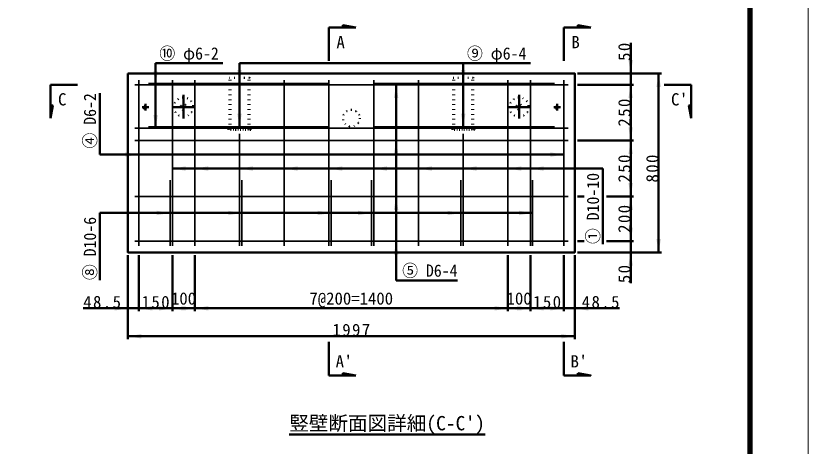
# Model space of a CAD drawing. Units: millimetres, scale not verified, with parts at other scales. Extents: x -2102 to 2102, y -1485 to 1485.
# Drawn here: x 686 to 2102, y -715 to 54 of the extents above; entities that cross this region are included whole.
import ezdxf
from ezdxf.enums import TextEntityAlignment as Align

# ---------------------------------------------------------------- set-up
doc = ezdxf.new("R2010")
doc.units = ezdxf.units.MM
doc.header["$LTSCALE"] = 5
doc.linetypes.add('DOTTED', pattern=[1.75, 0.25, -1.5])
doc.linetypes.add('LONG_DASHED_DOTTED', pattern=[15.25, 12, -1.5, 0.25, -1.5])
doc.layers.add('0-0_V-nasSTD', color=7, linetype='Continuous', lineweight=50)
doc.styles.add('ＭＳ ゴシック', font='')
doc.styles.get('ＭＳ ゴシック').set_extended_font_data('MS Gothic')

msp = doc.modelspace()

# ---------------------------------------------------------------- linework, layer by layer
at = {"layer": '0-0_V-nasSTD'}
for p, q in [((1245.775, -26.413), (1245.775, 33.587)), ((1270.775, 33.587), (1245.775, 33.587)), ((1270.775, 33.587), (1293.815, 33.587)), ((1665.775, -26.413), (1665.775, 33.587)), ((1690.775, 33.587), (1665.775, 33.587)), ((1690.775, 33.587), (1713.815, 33.587)), ((1785.175, -48.813), (1785.175, 6.187)), ((935.775, -30.413), (935.775, -146.813)), ((935.775, -30.413), (1055.775, -30.413)), ((1085.775, -30.413), (1085.775, -144.413)), ((1085.775, -30.413), (1605.775, -30.413)), ((1485.775, -30.413), (1485.775, -144.413)), ((1690.175, -48.813), (1840.175, -48.813)), ((1785.175, -48.813), (1785.175, -68.813)), ((1835.175, -48.813), (1835.175, -368.813)), ((747.927, -105.773), (747.927, -68.813)), ((795.967, -68.813), (747.927, -68.813)), ((1365.775, -418.813), (1365.775, -68.813)), ((1690.175, -68.813), (1790.175, -68.813)), ((1785.175, -68.813), (1785.175, -168.813)), ((1845.175, -68.813), (1893.215, -68.813)), ((1893.215, -105.773), (1893.215, -68.813)), ((835.775, -193.813), (835.775, -83.813)), ((747.927, -105.773), (747.927, -128.813)), ((1893.215, -105.773), (1893.215, -128.813)), ((1690.175, -168.813), (1790.175, -168.813)), ((1785.175, -168.813), (1785.175, -268.813)), ((1665.775, -193.813), (835.775, -193.813)), ((1735.175, -218.813), (965.775, -218.813)), ((1735.175, -350.892), (1735.175, -218.813)), ((1735.175, -353.813), (1735.175, -218.813)), ((1690.175, -268.813), (1702.175, -268.813)), ((1742.175, -268.813), (1790.175, -268.813)), ((1785.175, -268.813), (1785.175, -348.813)), ((1609.775, -298.298), (835.775, -298.298)), ((835.775, -418.298), (835.775, -298.298)), ((1690.175, -348.813), (1702.175, -348.813)), ((1742.175, -348.813), (1790.175, -348.813)), ((1785.175, -368.813), (1785.175, -348.813)), ((886.375, -373.813), (886.375, -523.813)), ((905.775, -373.813), (905.775, -473.813)), ((965.775, -373.813), (965.775, -473.813)), ((1005.775, -373.813), (1005.775, -473.813)), ((1565.775, -373.813), (1565.775, -473.813)), ((1605.775, -373.813), (1605.775, -473.813)), ((1665.775, -373.813), (1665.775, -473.813)), ((1685.175, -373.813), (1685.175, -523.813)), ((1690.175, -368.813), (1840.175, -368.813)), ((1785.175, -368.813), (1785.175, -423.813)), ((1365.775, -418.813), (1475.775, -418.813)), ((806.375, -468.813), (886.375, -468.813)), ((965.775, -468.813), (1005.775, -468.813)), ((1005.775, -468.813), (1565.775, -468.813)), ((1605.775, -468.813), (1565.775, -468.813)), ((1765.175, -468.813), (1685.175, -468.813)), ((886.375, -518.813), (1685.175, -518.813)), ((1245.775, -528.813), (1245.775, -588.813)), ((1665.775, -528.813), (1665.775, -588.813)), ((1270.775, -588.813), (1245.775, -588.813)), ((1270.775, -588.813), (1293.815, -588.813)), ((1690.775, -588.813), (1665.775, -588.813)), ((1690.775, -588.813), (1690.775, -584.973)), ((1174.724, -694.768), (1524.724, -694.768))]:
    msp.add_line(p, q, dxfattribs=at)
at = {"layer": '0-0_V-nasSTD', "linetype": 'DOTTED'}
for p, q in [((1064.775, -48.813), (1067.775, -56.813)), ((1103.775, -56.813), (1106.775, -48.813)), ((1464.775, -48.813), (1467.775, -56.813)), ((1503.775, -56.813), (1506.775, -48.813)), ((1067.775, -148.813), (1067.775, -56.813)), ((1103.775, -56.813), (1067.775, -56.813)), ((1069.775, -148.813), (1069.775, -56.813)), ((1101.775, -148.813), (1101.775, -56.813)), ((1103.775, -148.813), (1103.775, -56.813)), ((1467.775, -148.813), (1467.775, -56.813)), ((1503.775, -56.813), (1467.775, -56.813)), ((1469.775, -148.813), (1469.775, -56.813)), ((1501.775, -148.813), (1501.775, -56.813)), ((1503.775, -148.813), (1503.775, -56.813)), ((1105.775, -148.813), (1065.775, -148.813)), ((1065.775, -149.613), (1065.775, -148.813)), ((1105.775, -149.613), (1065.775, -149.613)), ((1101.775, -148.813), (1069.775, -148.813)), ((1105.775, -149.613), (1105.775, -148.813)), ((1505.775, -148.813), (1465.775, -148.813)), ((1465.775, -149.613), (1465.775, -148.813)), ((1505.775, -149.613), (1465.775, -149.613)), ((1501.775, -148.813), (1469.775, -148.813)), ((1501.775, -148.813), (1469.775, -148.813)), ((1505.775, -149.613), (1505.775, -148.813))]:
    msp.add_line(p, q, dxfattribs=at)
at = {"layer": '0-0_V-nasSTD', "lineweight": 35}
for p, q in [((898.375, -68.813), (1673.175, -68.813)), ((905.775, -60.813), (905.775, -356.813)), ((922.775, -66.413), (1245.775, -66.413)), ((965.775, -60.813), (965.775, -356.813)), ((1005.775, -60.813), (1005.775, -356.813)), ((1165.775, -60.813), (1165.775, -356.813)), ((1245.775, -60.813), (1245.775, -356.813)), ((1325.775, -60.813), (1325.775, -356.813)), ((1648.775, -66.413), (1325.775, -66.413)), ((1405.775, -60.813), (1405.775, -356.813)), ((1565.775, -60.813), (1565.775, -356.813)), ((1605.775, -60.813), (1605.775, -356.813)), ((1665.775, -60.813), (1665.775, -356.813)), ((898.375, -146.813), (1673.175, -146.813)), ((922.775, -144.413), (1245.775, -144.413)), ((1648.775, -144.413), (1325.775, -144.413)), ((898.375, -168.813), (1673.175, -168.813)), ((1085.775, -156.813), (1085.775, -356.813)), ((1485.775, -156.813), (1485.775, -356.813)), ((961.775, -239.783), (961.775, -356.813)), ((1089.775, -239.783), (1089.775, -356.813)), ((1249.775, -239.783), (1249.775, -356.813)), ((1321.775, -239.783), (1321.775, -356.813)), ((1481.775, -239.783), (1481.775, -356.813)), ((1609.775, -239.783), (1609.775, -356.813)), ((898.375, -268.813), (1673.175, -268.813)), ((898.375, -348.813), (1673.175, -348.813))]:
    msp.add_line(p, q, dxfattribs=at)
at = {"layer": '0-0_V-nasSTD', "linetype": 'LONG_DASHED_DOTTED'}
for p, q in [((985.775, -87.013), (985.775, -129.413)), ((1585.775, -87.013), (1585.775, -129.413)), ((911.575, -108.813), (923.575, -108.813)), ((917.575, -114.813), (917.575, -102.813)), ((964.575, -108.813), (1006.975, -108.813)), ((1564.575, -108.813), (1606.975, -108.813)), ((1647.975, -108.813), (1659.975, -108.813)), ((1653.975, -114.813), (1653.975, -102.813))]:
    msp.add_line(p, q, dxfattribs=at)
at = {"layer": '0-0_V-nasSTD', "lineweight": 18}
for points in [[(-2102.5, -1485), (-2102.5, 1485), (2102.5, 1485), (2102.5, -1485)], [(-2002.5, -1385), (-2002.5, 1385), (2002.5, 1385), (2002.5, -1385)]]:
    msp.add_lwpolyline(points, close=True, dxfattribs=at)
at = {"layer": '0-0_V-nasSTD', "lineweight": 100}
msp.add_lwpolyline([(1997.5, -1380), (1997.5, 1380), (-1997.5, 1380)], dxfattribs=at)
at = {"layer": '0-0_V-nasSTD'}
for points in [[(1270.775, 33.587), (1270.775, 37.427), (1293.815, 33.587)], [(1690.775, 33.587), (1690.775, 37.427), (1713.815, 33.587)], [(747.927, -105.773), (751.767, -105.773), (747.927, -128.813)], [(1893.215, -105.773), (1889.375, -105.773), (1893.215, -128.813)], [(886.375, -468.813), (905.775, -468.813), (965.775, -468.813)], [(1685.175, -468.813), (1665.775, -468.813), (1605.775, -468.813)], [(1270.775, -588.813), (1270.775, -584.973), (1293.815, -588.813)], [(1690.775, -584.973), (1713.815, -588.813), (1690.775, -588.813)]]:
    msp.add_lwpolyline(points, dxfattribs=at)
msp.add_lwpolyline([(886.375, -48.813), (886.375, -368.813), (1685.175, -368.813), (1685.175, -48.813)], close=True, dxfattribs=at)
at = {"layer": '0-0_V-nasSTD', "linetype": 'DOTTED'}
for centre, radius in [((985.775, -108.813), 17.2), ((1585.775, -108.813), 17.2), ((917.575, -108.813), 3.8), ((917.575, -108.813), 2.4), ((917.575, -108.813), 2), ((985.775, -108.813), 5), ((1585.775, -108.813), 5), ((1653.975, -108.813), 3.8), ((1653.975, -108.813), 2.4), ((1653.975, -108.813), 2), ((1285.775, -128.813), 15)]:
    msp.add_circle(centre, radius, dxfattribs=at)
at = {"layer": '0-0_V-nasSTD'}
for points in [[(1781.175, -24.813), (1785.175, -48.813), (1785.175, -24.813)], [(1785.175, -48.813), (1785.175, -24.813), (1789.175, -24.813)], [(1081.775, -42.413), (1085.775, -66.413), (1085.775, -42.413)], [(1085.775, -66.413), (1085.775, -42.413), (1089.775, -42.413)], [(1481.775, -42.413), (1485.775, -66.413), (1485.775, -42.413)], [(1485.775, -66.413), (1485.775, -42.413), (1489.775, -42.413)], [(931.775, -44.813), (935.775, -68.813), (935.775, -44.813)], [(935.775, -68.813), (935.775, -44.813), (939.775, -44.813)], [(1831.175, -72.813), (1835.175, -72.813), (1835.175, -48.813)], [(1835.175, -72.813), (1835.175, -48.813), (1839.175, -72.813)], [(1361.775, -92.813), (1365.775, -92.813), (1365.775, -68.813)], [(1365.775, -92.813), (1365.775, -68.813), (1369.775, -92.813)], [(1781.175, -92.813), (1785.175, -92.813), (1785.175, -68.813)], [(1785.175, -92.813), (1785.175, -68.813), (1789.175, -92.813)], [(931.775, -122.813), (935.775, -146.813), (935.775, -122.813)], [(935.775, -146.813), (935.775, -122.813), (939.775, -122.813)], [(1081.775, -120.413), (1085.775, -144.413), (1085.775, -120.413)], [(1085.775, -144.413), (1085.775, -120.413), (1089.775, -120.413)], [(1481.775, -120.413), (1485.775, -144.413), (1485.775, -120.413)], [(1485.775, -144.413), (1485.775, -120.413), (1489.775, -120.413)], [(1781.175, -144.813), (1785.175, -168.813), (1785.175, -144.813)], [(1785.175, -168.813), (1785.175, -144.813), (1789.175, -144.813)], [(1361.775, -192.813), (1365.775, -192.813), (1365.775, -168.813)], [(1365.775, -192.813), (1365.775, -168.813), (1369.775, -192.813)], [(1781.175, -192.813), (1785.175, -192.813), (1785.175, -168.813)], [(1785.175, -192.813), (1785.175, -168.813), (1789.175, -192.813)], [(881.775, -193.813), (881.775, -189.813), (905.775, -193.813)], [(881.775, -197.813), (881.775, -193.813), (905.775, -193.813)], [(1641.775, -193.813), (1641.775, -189.813), (1665.775, -193.813)], [(1641.775, -197.813), (1641.775, -193.813), (1665.775, -193.813)], [(965.775, -218.813), (989.775, -218.813), (989.775, -214.813)], [(965.775, -218.813), (989.775, -222.813), (989.775, -218.813)], [(1005.775, -218.813), (1029.775, -218.813), (1029.775, -214.813)], [(1005.775, -218.813), (1029.775, -222.813), (1029.775, -218.813)], [(1085.775, -218.813), (1109.775, -218.813), (1109.775, -214.813)], [(1085.775, -218.813), (1109.775, -222.813), (1109.775, -218.813)], [(1165.775, -218.813), (1189.775, -218.813), (1189.775, -214.813)], [(1165.775, -218.813), (1189.775, -222.813), (1189.775, -218.813)], [(1245.775, -218.813), (1269.775, -218.813), (1269.775, -214.813)], [(1245.775, -218.813), (1269.775, -222.813), (1269.775, -218.813)], [(1325.775, -218.813), (1349.775, -218.813), (1349.775, -214.813)], [(1325.775, -218.813), (1349.775, -222.813), (1349.775, -218.813)], [(1405.775, -218.813), (1429.775, -218.813), (1429.775, -214.813)], [(1405.775, -218.813), (1429.775, -222.813), (1429.775, -218.813)], [(1485.775, -218.813), (1509.775, -218.813), (1509.775, -214.813)], [(1485.775, -218.813), (1509.775, -222.813), (1509.775, -218.813)], [(1565.775, -218.813), (1589.775, -218.813), (1589.775, -214.813)], [(1565.775, -218.813), (1589.775, -222.813), (1589.775, -218.813)], [(1605.775, -218.813), (1629.775, -218.813), (1629.775, -214.813)], [(1605.775, -218.813), (1629.775, -222.813), (1629.775, -218.813)], [(1781.175, -244.813), (1785.175, -268.813), (1785.175, -244.813)], [(1785.175, -268.813), (1785.175, -244.813), (1789.175, -244.813)], [(1361.775, -292.813), (1365.775, -292.813), (1365.775, -268.813)], [(1365.775, -292.813), (1365.775, -268.813), (1369.775, -292.813)], [(1781.175, -292.813), (1785.175, -292.813), (1785.175, -268.813)], [(1785.175, -292.813), (1785.175, -268.813), (1789.175, -292.813)], [(937.775, -298.298), (937.775, -294.298), (961.775, -298.298)], [(1065.775, -298.298), (1065.775, -294.298), (1089.775, -298.298)], [(1225.775, -298.298), (1225.775, -294.298), (1249.775, -298.298)], [(1297.775, -298.298), (1297.775, -294.298), (1321.775, -298.298)], [(1457.775, -298.298), (1457.775, -294.298), (1481.775, -298.298)], [(1585.775, -298.298), (1585.775, -294.298), (1609.775, -298.298)], [(937.775, -302.298), (937.775, -298.298), (961.775, -298.298)], [(1065.775, -302.298), (1065.775, -298.298), (1089.775, -298.298)], [(1225.775, -302.298), (1225.775, -298.298), (1249.775, -298.298)], [(1297.775, -302.298), (1297.775, -298.298), (1321.775, -298.298)], [(1457.775, -302.298), (1457.775, -298.298), (1481.775, -298.298)], [(1585.775, -302.298), (1585.775, -298.298), (1609.775, -298.298)], [(1781.175, -324.813), (1785.175, -348.813), (1785.175, -324.813)], [(1785.175, -348.813), (1785.175, -324.813), (1789.175, -324.813)], [(1361.775, -372.813), (1365.775, -372.813), (1365.775, -348.813)], [(1365.775, -372.813), (1365.775, -348.813), (1369.775, -372.813)], [(1831.175, -344.813), (1835.175, -368.813), (1835.175, -344.813)], [(1835.175, -368.813), (1835.175, -344.813), (1839.175, -344.813)], [(1781.175, -392.813), (1785.175, -392.813), (1785.175, -368.813)], [(1785.175, -392.813), (1785.175, -368.813), (1789.175, -392.813)], [(862.375, -468.813), (862.375, -464.813), (886.375, -468.813)], [(905.775, -468.813), (929.775, -468.813), (929.775, -464.813)], [(941.775, -468.813), (941.775, -464.813), (965.775, -468.813)], [(965.775, -468.813), (989.775, -468.813), (989.775, -464.813)], [(981.775, -468.813), (981.775, -464.813), (1005.775, -468.813)], [(1005.775, -468.813), (1029.775, -468.813), (1029.775, -464.813)], [(1541.775, -468.813), (1541.775, -464.813), (1565.775, -468.813)], [(1565.775, -468.813), (1589.775, -468.813), (1589.775, -464.813)], [(1581.775, -468.813), (1581.775, -464.813), (1605.775, -468.813)], [(1605.775, -468.813), (1629.775, -468.813), (1629.775, -464.813)], [(1641.775, -468.813), (1641.775, -464.813), (1665.775, -468.813)], [(1685.175, -468.813), (1709.175, -468.813), (1709.175, -464.813)], [(862.375, -472.813), (862.375, -468.813), (886.375, -468.813)], [(905.775, -468.813), (929.775, -472.813), (929.775, -468.813)], [(941.775, -472.813), (941.775, -468.813), (965.775, -468.813)], [(965.775, -468.813), (989.775, -472.813), (989.775, -468.813)], [(981.775, -472.813), (981.775, -468.813), (1005.775, -468.813)], [(1005.775, -468.813), (1029.775, -472.813), (1029.775, -468.813)], [(1541.775, -472.813), (1541.775, -468.813), (1565.775, -468.813)], [(1565.775, -468.813), (1589.775, -472.813), (1589.775, -468.813)], [(1581.775, -472.813), (1581.775, -468.813), (1605.775, -468.813)], [(1605.775, -468.813), (1629.775, -472.813), (1629.775, -468.813)], [(1641.775, -472.813), (1641.775, -468.813), (1665.775, -468.813)], [(1685.175, -468.813), (1709.175, -472.813), (1709.175, -468.813)], [(886.375, -518.813), (910.375, -518.813), (910.375, -514.813)], [(886.375, -518.813), (910.375, -522.813), (910.375, -518.813)], [(1661.175, -518.813), (1661.175, -514.813), (1685.175, -518.813)], [(1661.175, -522.813), (1661.175, -518.813), (1685.175, -518.813)]]:
    msp.add_solid(points, dxfattribs=at)

# ---------------------------------------------------------------- texts
at = {"layer": '0-0_V-nasSTD', "style": 'ＭＳ ゴシック'}
for s, height, p in [('A', 21.99, (1259.14, -10.237)), ('B', 21.99, (1679.14, -10.237)), ('C', 21.99, (761.292, -112.637)), ("C'", 21.99, (1857.349, -112.637)), ('100', 21.99, (963.275, -468.813)), ('7@200=1400', 21.99, (1210.775, -468.813)), ('100', 21.99, (1563.275, -468.813)), ("A'", 21.99, (1257.664, -581.256)), ("B'", 21.99, (1677.664, -581.256)), ("竪壁断面図詳細(C-C')", 25.66, (1174.724, -694.768))]:
    msp.add_text(s, height=height, dxfattribs=at).set_placement(p, align=Align.BOTTOM_LEFT)
at = {"layer": '0-0_V-nasSTD', "style": 'ＭＳ ゴシック', "width": 0.95}
for s, p in [('⑩ φ6-2', (942.504, -30.413)), ('⑨ φ6-4', (1492.504, -30.413)), ('⑤ D6-4', (1376.663, -418.813))]:
    msp.add_text(s, height=21.85, dxfattribs=at).set_placement(p, align=Align.BOTTOM_LEFT)
for s, p in [('④ D6-2', (835.775, -182.924)), ('① D10-10', (1735.175, -353.813)), ('⑧ D10-6', (835.775, -418.298))]:
    msp.add_text(s, height=21.85, rotation=90, dxfattribs=at).set_placement(p, align=Align.BOTTOM_LEFT)
at = {"layer": '0-0_V-nasSTD', "char_height": 21.99, "attachment_point": 7, "rotation": 90, "style": 'ＭＳ ゴシック'}
for s, insert in [('\\T1.17;50', (1785.175, -26.313)), ('\\T1.17;250', (1785.175, -143.813)), ('\\T1.17;250', (1785.175, -243.813)), ('\\T1.17;800', (1835.175, -243.813)), ('\\T1.17;200', (1785.175, -333.813)), ('\\T1.17;50', (1785.175, -423.813))]:
    msp.add_mtext(s, dxfattribs=dict(at, insert=insert))
at = {"layer": '0-0_V-nasSTD', "char_height": 21.99, "attachment_point": 7, "style": 'ＭＳ ゴシック'}
for s, insert in [('\\T1.17;48.5', (806.375, -468.813)), ('\\T1.17;150', (910.775, -468.813)), ('\\T1.17;150', (1610.775, -468.813)), ('\\T1.17;48.5', (1697.675, -468.813)), ('\\T1.17;1997', (1252.025, -518.813))]:
    msp.add_mtext(s, dxfattribs=dict(at, insert=insert))

doc.saveas('drawing.dxf')
